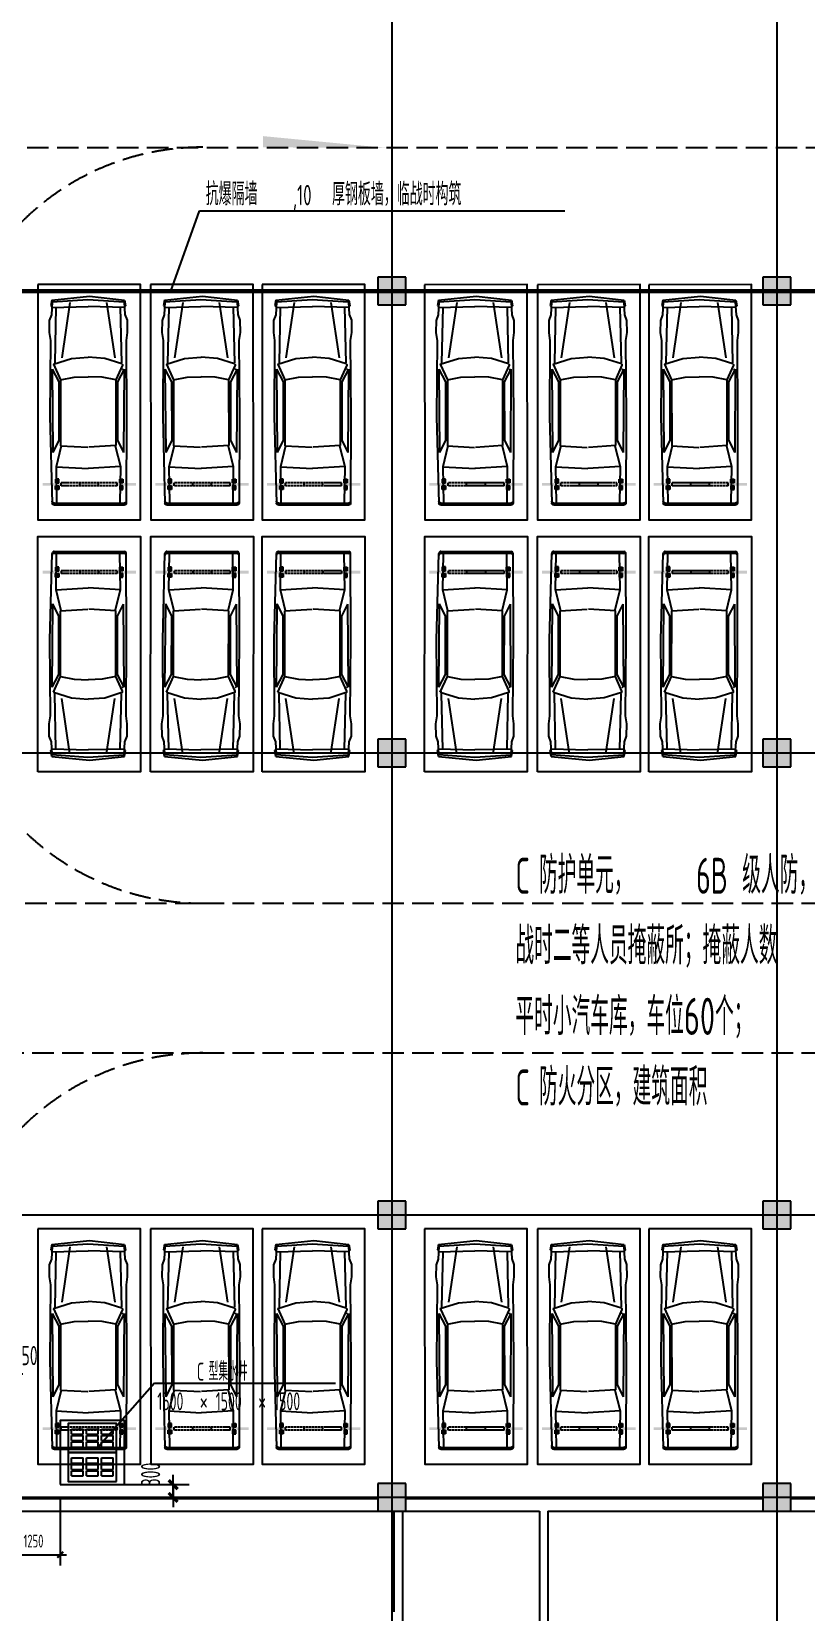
# Model space of a CAD drawing. Extents: x 1596194 to 1987057, y -212608 to 63160.
# Drawn here: x 1742611 to 1760699, y -34954 to 1975 of the extents above; entities that cross this region are included whole.
import ezdxf

# ---------------------------------------------------------------- set-up
doc = ezdxf.new("R2010")
doc.units = 0
doc.header["$LTSCALE"] = 100
doc.header["$MEASUREMENT"] = 0
doc.linetypes.add('DASH', pattern=[0.35, 0.25, -0.1])
doc.linetypes.add('DASH_200', pattern=[0.7, 0.5, -0.2])
doc.layers.get('0').update_dxf_attribs({"linetype": 'CONTINUOUS'})
doc.layers.get('DEFPOINTS').update_dxf_attribs({"linetype": 'CONTINUOUS'})
for name, color, linetype in [('_走道示意', 8, 'CONTINUOUS'), ('BALCONY', 6, 'CONTINUOUS'), ('CAR', 8, 'CONTINUOUS'), ('COLUMN', 1, 'CONTINUOUS'), ('DCHJ', 1, 'CONTINUOUS'), ('DOTE', 251, 'CONTINUOUS'), ('PUB_DIM', 3, 'CONTINUOUS'), ('PUB_TEXT', 30, 'CONTINUOUS'), ('SOLID_HATCH', 40, 'CONTINUOUS'), ('WALL', 2, 'CONTINUOUS'), ('WINDOW', 4, 'CONTINUOUS'), ('砖墙', 150, 'CONTINUOUS'), ('车位', 8, 'CONTINUOUS')]:
    doc.layers.add(name, color=color, linetype=linetype)
doc.styles.add('_HZTXT', font='SYSZ', dxfattribs={"width": 0.8, "bigfont": 'SYFS'})
doc.styles.add('DIM', font='', dxfattribs={"width": 0.75})
doc.styles.add('DIM_FONT', font='SYSZ.shx', dxfattribs={"width": 0.7, "bigfont": 'SYFS.shx'})
doc.styles.get('DIM').set_extended_font_data('FangSong_GB2312')
doc.dimstyles.new('DIMN', dxfattribs={"dimtxt": 300, "dimasz": 1, "dimexe": 250, "dimexo": 300, "dimgap": 150, "dimtad": 1, "dimdec": 0, "dimzin": 0, "dimdsep": 46, "dimtxsty": 'DIM_FONT', "dimblk": 'ARCHTICK', "dimcen": 0.09, "dimclrt": 7, "dimazin": 2, "dimtfac": 1, "dimtdec": 0, "dimtix": 1, "dimtmove": 2, "dimatfit": 3, "dimldrblk": 'DOT', "dimfxl": 0, "dimtolj": 1, "dimtzin": 0, "dimarcsym": 0})
doc.dimstyles.new('DIMN150', dxfattribs={"dimscale": 1.5, "dimtxt": 300, "dimasz": 1, "dimexe": 250, "dimexo": 300, "dimgap": 30, "dimtad": 1, "dimdec": 0, "dimzin": 0, "dimdsep": 46, "dimtxsty": 'DIM_FONT', "dimblk": 'ARCHTICK', "dimcen": 0.09, "dimclrt": 7, "dimazin": 2, "dimtfac": 1, "dimtdec": 0, "dimtix": 1, "dimtmove": 2, "dimatfit": 3, "dimldrblk": 'DOT', "dimfxl": 0, "dimtolj": 1, "dimtzin": 0, "dimarcsym": 0})

# ---------------------------------------------------------------- blocks, each defined once
blk = doc.blocks.new('_archtick')
blk.add_line((-150, 0), (150, 0))
at = {"const_width": 50}
blk.add_lwpolyline([(-70, -70), (70, 70)], dxfattribs=at)
blk = doc.blocks.new('*D839')
at = {"layer": 'DEFPOINTS', "color": 0}
for p in [(1742180, -29404), (1742030, -30240), (1742180, -30240)]:
    blk.add_point(p, dxfattribs=at)
at = {"layer": 'PUB_DIM', "color": 0, "lineweight": -2}
for p, q in [((1742030, -29790), (1742030, -29029)), ((1742180, -29790), (1742180, -29029)), ((1742030, -29404), (1742180, -29404))]:
    blk.add_line(p, q, dxfattribs=at)
at = {"layer": 'PUB_DIM', "color": 0, "lineweight": -2, "xscale": 1.5, "yscale": 1.5, "zscale": 1.5, "rotation": 180}
blk.add_blockref('_archtick', (1742030, -29404), dxfattribs=at)
at = {"layer": 'PUB_DIM', "color": 0, "lineweight": -2, "xscale": 1.5, "yscale": 1.5, "zscale": 1.5}
blk.add_blockref('_archtick', (1742180, -29404), dxfattribs=at)
at = {"layer": 'PUB_DIM', "color": 7, "insert": (1742496, -28974), "char_height": 450, "attachment_point": 5, "style": 'DIM_FONT'}
blk.add_mtext('\\A1;150', dxfattribs=at)
blk = doc.blocks.new('_Dot')
at = {"color": 0, "linetype": 'ByBlock', "lineweight": -2}
blk.add_line((-0.5, 0), (-1, 0), dxfattribs=at)
at = {"color": 0, "linetype": 'ByBlock', "const_width": 0.5}
blk.add_lwpolyline([(-0.25, 0, 1), (0.25, 0, 1)], format="xyb", close=True, dxfattribs=at)
blk = doc.blocks.new('*D840')
at = {"layer": 'DEFPOINTS', "color": 0}
for p in [(1742030, -31990), (1743280, -31990), (1743280, -33631)]:
    blk.add_point(p, dxfattribs=at)
at = {"layer": 'PUB_DIM', "color": 0, "lineweight": -2}
for p, q in [((1742030, -32290), (1742030, -33881)), ((1743280, -32290), (1743280, -33881)), ((1742030, -33631), (1743280, -33631))]:
    blk.add_line(p, q, dxfattribs=at)
at = {"layer": 'PUB_DIM', "color": 0, "lineweight": -2, "rotation": 180}
blk.add_blockref('_archtick', (1742030, -33631), dxfattribs=at)
at = {"layer": 'PUB_DIM', "color": 0, "lineweight": -2}
blk.add_blockref('_archtick', (1743280, -33631), dxfattribs=at)
at = {"layer": 'PUB_DIM', "color": 7, "insert": (1742655, -33310), "char_height": 300, "attachment_point": 5, "style": 'DIM_FONT'}
blk.add_mtext('\\A1;1250', dxfattribs=at)
blk = doc.blocks.new('*D1066')
at = {"layer": 'DEFPOINTS', "color": 0}
for p in [(1743828, -31990), (1745919, -31990), (1743828, -32290)]:
    blk.add_point(p, dxfattribs=at)
at = {"layer": 'PUB_DIM', "color": 0, "lineweight": -2}
for p, q in [((1744278, -31990), (1746294, -31990)), ((1745919, -32290), (1745919, -31990)), ((1744278, -32290), (1746294, -32290))]:
    blk.add_line(p, q, dxfattribs=at)
at = {"layer": 'PUB_DIM', "color": 0, "lineweight": -2, "xscale": 1.5, "yscale": 1.5, "zscale": 1.5}
for p, rotation in [((1745919, -31990), 90), ((1745919, -32290), 270)]:
    blk.add_blockref('_archtick', p, dxfattribs=dict(at, rotation=rotation))
at = {"layer": 'PUB_DIM', "color": 7, "insert": (1745392, -31755), "char_height": 450, "attachment_point": 5, "rotation": 90, "style": 'DIM_FONT'}
blk.add_mtext('\\A1;300', dxfattribs=at)
blk = doc.blocks.new('A$C4B905A97')
at = {"layer": 'BALCONY'}
for p, q in [((50, 365), (230, 365)), ((50, 285), (50, 365)), ((50, 310), (50, 340)), ((50, 285), (230, 285)), ((50, 185), (50, 265)), ((50, 265), (230, 265)), ((230, 285), (230, 365)), ((230, 185), (230, 265)), ((285, 365), (465, 365)), ((285, 285), (285, 365)), ((285, 310), (285, 340)), ((285, 285), (465, 285)), ((285, 185), (285, 265)), ((285, 265), (465, 265)), ((465, 285), (465, 365)), ((465, 185), (465, 265)), ((520, 285), (520, 365)), ((520, 365), (700, 365)), ((520, 285), (700, 285)), ((520, 265), (700, 265)), ((520, 185), (520, 265)), ((700, 285), (700, 365)), ((700, 185), (700, 265)), ((50, 210), (50, 240)), ((50, 185), (230, 185)), ((50, 165), (230, 165)), ((50, 165), (230, 165)), ((50, 85), (50, 165)), ((50, 110), (50, 140)), ((50, 85), (230, 85)), ((230, 85), (230, 165)), ((285, 210), (285, 240)), ((285, 185), (465, 185)), ((285, 165), (465, 165)), ((285, 165), (465, 165)), ((285, 85), (285, 165)), ((285, 110), (285, 140)), ((285, 85), (465, 85)), ((465, 85), (465, 165)), ((520, 185), (700, 185)), ((520, 85), (520, 165)), ((520, 165), (700, 165)), ((520, 165), (700, 165)), ((520, 85), (700, 85)), ((700, 85), (700, 165))]:
    blk.add_line(p, q, dxfattribs=at)
at = {"layer": 'WINDOW'}
blk.add_lwpolyline([(750, 0), (750, 450), (0, 450), (0, 0)], close=True, dxfattribs=at)
blk = doc.blocks.new('jing-1')
at = {"layer": 'WINDOW'}
blk.add_lwpolyline([(1000, 0), (1000, 1000), (0, 1000), (0, 0)], close=True, dxfattribs=at)
at = {"layer": 'WINDOW', "rotation": 90}
for p in [(500, 125), (950, 125)]:
    blk.add_blockref('A$C4B905A97', p, dxfattribs=at)
blk = doc.blocks.new('车位')
at = {"layer": '车位'}
h = blk.add_hatch(color=256, dxfattribs=at)
h.paths.add_polyline_path([(411, -866), (487, -866), (487, -953), (411, -953)])
edge = h.paths.add_edge_path(flags=16)
edge.add_ellipse((449, -909), major_axis=(10.2, 10.2), ratio=1, start_angle=-45.0335, end_angle=314.9665, ccw=False)
edge = h.paths.add_edge_path(flags=16)
edge.add_ellipse((449, -757), major_axis=(10.2, 10.2), ratio=1, start_angle=-45.0335, end_angle=314.9665, ccw=False)
h.paths.add_polyline_path([(411, -800), (487, -800), (487, -713), (411, -713)])
h = blk.add_hatch(color=256, dxfattribs=at)
h.paths.add_polyline_path([(1988, -867), (1912, -867), (1912, -954), (1988, -954)])
h.paths.add_polyline_path([(1988, -801), (1912, -801), (1912, -714), (1988, -714)])
edge = h.paths.add_edge_path(flags=16)
edge.add_ellipse((1950, -757), major_axis=(10.2, 10.2), ratio=1, start_angle=-45.0335, end_angle=314.9665, ccw=False)
edge = h.paths.add_edge_path(flags=16)
edge.add_ellipse((1950, -910), major_axis=(10.2, 10.2), ratio=1, start_angle=-45.0335, end_angle=314.9665, ccw=False)
h = blk.add_hatch(color=256, dxfattribs=at)
h.paths.add_polyline_path([(1854, -801), (2291, -801), (2291, -867), (1854, -867)])
h.paths.add_polyline_path([(981, -801), (1418, -801), (1418, -866), (981, -866)])
h.paths.add_polyline_path([(108, -800), (545, -800), (545, -866), (108, -866)])
at = {"layer": 'DCHJ', "color": 251}
for p, q in [((487, -713), (411, -713)), ((411, -713), (411, -800)), ((487, -800), (487, -713)), ((1912, -801), (1912, -714)), ((1912, -714), (1988, -714)), ((1988, -714), (1988, -801)), ((411, -800), (487, -800)), ((411, -866), (487, -866)), ((411, -953), (411, -866)), ((981, -801), (981, -866)), ((1418, -801), (1418, -866)), ((1854, -801), (1854, -867)), ((1988, -801), (1912, -801)), ((1988, -867), (1912, -867)), ((1912, -867), (1912, -954))]:
    blk.add_line(p, q, dxfattribs=at)
for centre in [(449, -909), (449, -757), (1950, -757)]:
    blk.add_circle(centre, 14.4, dxfattribs=at)
at = {"layer": '车位'}
for p, q in [((487, -953), (411, -953)), ((487, -866), (487, -953)), ((545, -800), (545, -866)), ((1912, -954), (1988, -954)), ((1988, -954), (1988, -867))]:
    blk.add_line(p, q, dxfattribs=at)
at = {"layer": '车位', "linetype": 'DASH'}
for p, q in [((1854, -801), (545, -800)), ((1854, -867), (545, -866))]:
    blk.add_line(p, q, dxfattribs=at)
at = {"layer": '车位'}
blk.add_lwpolyline([(-3, -5500), (0, 0), (2400, -1), (2397, -5501)], close=True, dxfattribs=at)
blk.add_circle((1950, -910), 14.4, dxfattribs=at)
blk = doc.blocks.new('CAR8')
for p, q in [((-376, 1236), (-474, 253)), ((-376, 1236), (-226, 1262)), ((-331, 1226), (4, 1244)), ((-226, 1262), (-206, 1237)), ((-184, 1235), (-206, 289)), ((4, 1244), (151, 1298)), ((151, 1298), (470, 1303)), ((470, 1303), (678, 1271)), ((678, 1271), (2652, 1285)), ((2652, 1285), (4896, 1226)), ((-331, 1226), (-393, 293)), ((-313, 762), (1127, 977)), ((-188, 1124), (1252, 1155)), ((1292, 1188), (1141, 719)), ((1292, 1188), (1697, 1006)), ((1420, 1224), (3582, 1207)), ((1420, 1224), (1749, 1051)), ((1697, 1006), (1630, 652)), ((1697, 1006), (3406, 1006)), ((1749, 1051), (3263, 1051)), ((3263, 1051), (3582, 1207)), ((3406, 1006), (3449, 302)), ((3407, 991), (3951, 1125)), ((3951, 1125), (4003, 287)), ((3951, 1125), (4893, 1110)), ((4898, 1177), (4898, -649)), ((4945, 1176), (4945, -649)), ((1141, 719), (1108, 289)), ((1630, 652), (1617, 289)), ((-474, 253), (-376, -659)), ((-393, 293), (-331, -649)), ((-184, -658), (-206, 288)), ((1141, -141), (1108, 288)), ((1630, -75), (1617, 288)), ((3406, -429), (3449, 275)), ((3951, -548), (4003, 290)), ((-313, -185), (1127, -400)), ((1283, -584), (1141, -141)), ((1697, -429), (1630, -75)), ((-376, -659), (-226, -685)), ((-331, -649), (4, -667)), ((-226, -685), (-206, -660)), ((-188, -547), (1252, -578)), ((4, -667), (151, -721)), ((151, -721), (470, -726)), ((470, -726), (678, -694)), ((678, -694), (2652, -708)), ((1317, -599), (1697, -429)), ((1420, -647), (1749, -474)), ((1420, -647), (3582, -630)), ((1697, -429), (3406, -429)), ((1749, -474), (3263, -474)), ((2652, -708), (4895, -699)), ((3263, -474), (3582, -630)), ((3407, -414), (3951, -548)), ((3951, -548), (4893, -533))]:
    blk.add_line(p, q)
for centre, radius, start, end in [((1307, 1154), 25, 65.7961, 162.2571), ((4848, 1177), 50, 0, 88.5082), ((4895, 1176), 50, 0, 88.5082), ((-193, 289), 12.5, 178.7004, 181.2996), ((1121, 289), 12.5, 175.5855, 184.4145), ((1629, 289), 12.5, 177.991, 182.009), ((1307, -577), 25, 197.7429, 294.2039), ((1435, -611), 12.5, 116.9382, 269.53), ((4848, -649), 50, 270.2142, 0), ((4895, -649), 50, 270.2142, 0)]:
    blk.add_arc(centre, radius, start, end)
at = {"linetype": 'Continuous', "style": 'DIM', "flags": 9}
for tag in ['XSIZE', 'YSIZE']:
    blk.add_attdef(tag, (-393, 293), '', height=0.5, dxfattribs=at)
blk = doc.blocks.new('车位-car')
at = {"layer": 'CAR', "xscale": 0.9000000003718892, "yscale": 0.9000000000232831, "zscale": 0.9, "rotation": 89.96654327695857}
blk.add_blockref('CAR8', (1434, -4802), dxfattribs=at)
at = {"layer": '车位'}
blk.add_blockref('车位', (0, 0), dxfattribs=at)
blk = doc.blocks.new('_fzh')
for p, q in [((-0.5, 0.5), (-0.5, -0.5)), ((0.5, 0.5), (-0.5, 0.5)), ((0.5, -0.5), (0.5, 0.5)), ((-0.5, -0.5), (0.5, -0.5))]:
    blk.add_line(p, q)
at = {"layer": 'SOLID_HATCH'}
blk.add_solid([(0.5, 0.5), (0.5, -0.5), (-0.5, 0.5), (-0.5, -0.5)], dxfattribs=at)
blk = doc.blocks.new('A$C2D8B7957')
at = {"linetype": 'Continuous'}
h = blk.add_hatch(color=256, dxfattribs=at)
h.paths.add_polyline_path([(2869, 0), (1150, 165), (1412, 269), (2870, 263)])
h.paths.add_polyline_path([(1412, 269), (1150, 165), (0, 275)])

msp = doc.modelspace()

# ---------------------------------------------------------------- linework, layer by layer
at = {"layer": '_走道示意', "linetype": 'DASH_200', "ltscale": 10}
for p, q in [((1667607.308, -729.574), (1792505.134, -741.238)), ((1708863.871, -18400.933), (1746609.836, -18400.933)), ((1746609.836, -18400.933), (1765711.561, -18400.933)), ((1731427.496, -21900.933), (1746799.45, -21900.933)), ((1746609.836, -21900.933), (1769211.561, -21900.933))]:
    msp.add_line(p, q, dxfattribs=at)
for centre, start, end in [((1746609.836, -6729.096), 90, 180), ((1746609.836, -12400.933), 180, 270), ((1746609.836, -27900.933), 90, 180)]:
    msp.add_arc(centre, 6000, start, end, dxfattribs=at)
at = {"layer": 'DOTE'}
for p, q in [((1751030.206, 50334.236), (1751030.206, -36126.938)), ((1760030.206, 50334.236), (1760030.206, -36126.938)), ((1799629.617, -4089.869), (1638383.856, -4089.869)), ((1799629.617, -14889.869), (1638383.856, -14889.869)), ((1799629.617, -25689.869), (1638383.856, -25689.869)), ((1799629.617, -32289.869), (1638383.856, -32289.869))]:
    msp.add_line(p, q, dxfattribs=at)
at = {"layer": 'PUB_TEXT'}
for p, q in [((1745863.467, -4089.869), (1746537.056, -2215.76)), ((1746537.056, -2215.76), (1755078.412, -2215.76)), ((1745486.759, -29619.383), (1744165.138, -31112.369)), ((1745486.759, -29619.383), (1749717.166, -29619.383))]:
    msp.add_line(p, q, dxfattribs=at)
at = {"layer": 'WALL'}
for p, q in [((1742355.206, -32314.869), (1750705.206, -32314.869)), ((1751355.206, -32314.869), (1759705.206, -32314.869)), ((1760355.206, -32314.869), (1768705.206, -32314.869)), ((1742355.206, -32614.869), (1751080.206, -32614.869)), ((1751080.206, -32614.869), (1751080.206, -34964.869)), ((1751280.206, -32614.869), (1751355.206, -32614.869)), ((1751280.206, -32614.869), (1751280.206, -36126.938)), ((1751355.206, -32614.869), (1754480.206, -32614.869)), ((1754480.206, -32614.869), (1754480.206, -36126.938)), ((1754680.206, -32614.869), (1759705.206, -32614.869)), ((1754680.206, -32614.869), (1754680.206, -36126.938)), ((1760355.206, -32614.869), (1768705.206, -32614.869))]:
    msp.add_line(p, q, dxfattribs=at)
at = {"layer": 'WINDOW'}
msp.add_line((1737180.121, -4089.869), (1788130.206, -4089.869), dxfattribs=at)
at = {"layer": '砖墙', "ltscale": 5, "const_width": 100}
msp.add_lwpolyline([(1734680.206, -4089.869), (1765030.206, -4089.869), (1765030.206, -4089.869)], dxfattribs=at)

# ---------------------------------------------------------------- block references
at = {"layer": '_走道示意', "linetype": 'DASH_200', "ltscale": 10, "rotation": 180}
msp.add_blockref('A$C2D8B7957', (1750892.782, -468.831), dxfattribs=at)
at = {"layer": 'COLUMN', "xscale": 650, "yscale": 650, "zscale": 650}
for p in [(1751030.206, -4089.869), (1760030.206, -4089.869), (1751030.206, -14889.869), (1760030.206, -14889.869), (1751030.206, -25689.869), (1760030.206, -25689.869), (1751030.206, -32289.869), (1760030.206, -32289.869)]:
    msp.add_blockref('_fzh', p, dxfattribs=at)
at = {"layer": 'WALL', "xscale": 1.5, "yscale": 1.5, "zscale": 1.5, "rotation": 270}
msp.add_blockref('jing-1', (1743280.138, -30489.869), dxfattribs=at)
at = {"layer": '车位', "xscale": -1, "rotation": 180}
for p in [(1742759.04, -9441.039), (1745396.136, -9441.039), (1748002.051, -9441.039), (1751799.532, -9441.268), (1754436.628, -9441.268), (1757042.543, -9441.268), (1742759.04, -31515.082), (1745396.136, -31515.082), (1748002.051, -31515.082), (1751799.532, -31515.311), (1754436.628, -31515.311), (1757042.543, -31515.311)]:
    msp.add_blockref('车位-car', p, dxfattribs=at)
at = {"layer": '车位'}
for p in [(1742759.04, -9827.956), (1745396.136, -9827.956), (1748002.051, -9827.956), (1751799.532, -9827.727), (1754436.628, -9827.727), (1757042.543, -9827.727)]:
    msp.add_blockref('车位-car', p, dxfattribs=at)

# ---------------------------------------------------------------- texts
at = {"layer": 'PUB_TEXT'}
for s, height, style, width, p in [('抗爆隔墙', 525, '_HZTXT', 0.8, (1746680.707, -2084.762)), (',10', 480, '_HZTXT', 0.7, (1748718.504, -2087.909)), ('厚钢板墙，临战时构筑', 525, '_HZTXT', 0.8, (1749634.667, -2087.909)), ('C', 840, 'DIM_FONT', 0.65625, (1753919.768, -18178.258)), ('防护单元，', 868.1102, 'DIM_FONT', 0.7, (1754471.018, -18178.258)), ('6B', 840, 'DIM_FONT', 0.65625, (1758146.018, -18178.258)), ('级人防，防护面积', 868.1102, 'DIM_FONT', 0.7, (1759222.268, -18178.258)), ('战时二等人员掩蔽所；掩蔽人数', 868.11024, 'DIM_FONT', 0.7, (1753919.768, -19828.258)), ('平时小汽车库，车位60个；', 868.11024, 'DIM_FONT', 0.7, (1753919.768, -21478.258)), ('C', 840, 'DIM_FONT', 0.65625, (1753919.768, -23128.258)), ('防火分区，建筑面积', 868.1102, 'DIM_FONT', 0.7, (1754471.018, -23128.258)), ('C', 420, 'DIM_FONT', 0.65625, (1746474.093, -29559.384)), ('型集水井', 434.0551, 'DIM_FONT', 0.7, (1746749.718, -29559.384)), ('1500', 420, 'DIM_FONT', 0.65625, (1745548.984, -30253.405)), ('1500', 420, 'DIM_FONT', 0.65625, (1746913.984, -30253.405)), ('1500', 420, 'DIM_FONT', 0.65625, (1748278.984, -30253.405)), ('×', 434.055, 'DIM_FONT', 0.7, (1746546.484, -30253.405)), ('×', 434.055, 'DIM_FONT', 0.7, (1747911.484, -30253.405))]:
    msp.add_text(s, height=height, dxfattribs=dict(at, style=style, width=width)).set_placement(p)

# ---------------------------------------------------------------- dimensions: what is measured, and where the dimension line sits
at = {"layer": 'PUB_DIM'}
for base, p1, p2, angle, picture, middle in [((1742180.206, -29404.468), (1742030.206, -30239.869), (1742180.206, -30239.869), 0, '*D839', (1742496.206, -28974.468)), ((1745918.906, -31989.869), (1743828.306, -32289.869), (1743828.306, -31989.869), 90, '*D1066', (1745391.945, -31755.139))]:
    dim = msp.add_linear_dim(base=base, p1=p1, p2=p2, angle=angle, dimstyle='DIMN150', dxfattribs=at)
    dim.commit()
    dim.dimension.update_dxf_attribs({"geometry": picture, "text_midpoint": middle, "dimtype": 129})
dim = msp.add_aligned_dim(p1=(1742030.206, -31989.869), p2=(1743280.138, -31989.869), distance=-1641.534, dimstyle='DIMN', dxfattribs=at)
dim.commit()
dim.dimension.update_dxf_attribs({"geometry": '*D840', "text_midpoint": (1742655.172, -33309.974)})

doc.saveas('drawing.dxf')
